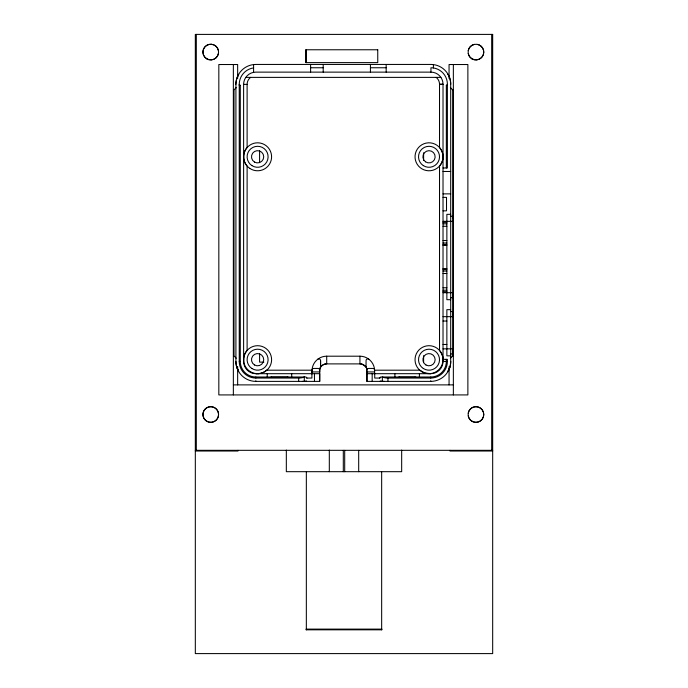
<?xml version="1.0" encoding="UTF-8"?>
<svg xmlns="http://www.w3.org/2000/svg" width="688" height="688" viewBox="0 0 688 688"><rect width="100%" height="100%" fill="white"/><g stroke="black" fill="none" stroke-linecap="round" stroke-linejoin="round"><path stroke-width="1.03" d="M366.928 370.884L366.928 381.384L430.757 381.384A19.943 19.943 0 0 0 450.692 361.441L450.692 84.185A19.746 19.746 0 0 0 430.946 64.44L255.859 64.44A19.943 19.943 0 0 0 235.915 84.375L235.915 361.441A19.943 19.943 0 0 0 255.859 381.384L319.705 381.384L319.705 373.687L255.859 373.687A12.246 12.246 0 0 1 243.612 361.441L243.612 359.678M367.082 368.863L366.824 368.777A5.452 5.452 0 0 0 366.05 366.971L362.163 364.201A8.101 8.101 0 0 0 359.936 363.892L326.697 363.892A8.101 8.101 0 0 0 324.469 364.201L321.399 365.964L319.834 368.691A5.203 5.203 0 0 0 319.705 369.86L319.705 371.933L312.025 371.933M317.761 359.222A1.746 1.746 0 0 1 320.574 360.615L320.574 366.971A5.452 5.452 0 0 0 319.834 368.691L319.628 368.622M430.774 72.128L430.946 72.137A12.066 12.066 0 0 1 443.02 84.203L443.02 361.441L443.012 359.325L447.389 359.342L447.389 361.441L443.02 361.441A12.246 12.246 0 0 1 430.774 373.687L424.711 373.008L419.766 370.187L374.607 370.187A14.689 14.689 0 0 0 359.936 356.195L326.697 356.195L326.697 363.892A7.878 7.878 0 0 0 322.844 364.864L320.574 366.971L320.574 360.615M366.928 381.384L366.928 369.86A5.177 5.177 0 0 0 366.799 368.699L365.595 366.351L363.797 364.881A7.878 7.878 0 0 0 359.936 363.9L359.936 356.195M372.174 381.384L372.174 373.687M382.339 381.384L382.339 377.007A7.491 2.864 0 0 0 387.946 378.073L430.774 378.056A16.615 16.615 0 0 0 447.389 361.441M387.946 381.384L387.946 378.056M443.02 156.864L443.02 156.795A13.992 13.992 0 0 0 422.036 144.669A13.992 13.992 0 0 0 422.019 168.904A13.992 13.992 0 0 0 443.02 156.795L442.952 158.154M443.02 167.984L447.389 167.984L447.389 84.203A16.443 16.443 0 0 0 430.946 67.759L430.946 72.137L255.867 72.128A12.246 12.246 0 0 0 243.612 84.375L243.612 361.441M452.833 293.303L452.833 292.701L443.02 292.701M452.824 349.796L452.833 348.85L443.02 348.85M452.824 294.206L452.824 294.645M452.824 350.252L452.824 350.82M243.612 359.626L243.681 358.328A10.759 7.611 90 0 1 244.687 354.354L245.685 352.359A15.575 11.017 -90 0 1 247.112 350.441L247.112 166.049A15.575 11.017 -90 0 1 245.685 164.122L244.67 162.136A10.759 7.611 90 0 1 243.672 158.154L243.681 155.436A10.759 7.611 90 0 1 244.679 151.455L245.685 149.459A15.575 11.017 -90 0 1 247.112 147.542L247.112 84.375A8.746 8.746 0 0 1 250.613 77.383M452.824 351L452.824 351.456M452.824 295.487L452.816 295.926M452.824 351.628L452.816 352.093M452.816 296.124L452.807 296.803M452.799 297.62L450.692 297.809M236.251 87.6L233.722 90.154L233.722 355.696L236.251 358.233M450.356 358.259L452.842 355.756M446.34 167.984L446.34 85.424L447.389 84.375M379.621 378.056L380.67 377.007L430.774 377.007A15.566 15.566 0 0 0 446.34 361.441L446.34 359.342M257.819 373.687L258.74 373.627A12.41 8.781 0 0 0 266.677 370.101M255.859 373.687L257.295 373.687M310.606 67.759L323.197 67.759M370.428 67.759L386.166 67.759M245.814 77.383L440.905 77.383M243.612 84.375L247.112 84.375M439.52 84.375L443.02 84.375M307.011 378.056L305.962 377.007L255.859 377.007A15.566 15.566 0 0 1 240.293 361.441L240.293 85.424L239.243 85.424L239.243 84.375A16.615 16.615 0 0 1 253.588 67.914M446.34 85.424L447.389 85.424M443.02 171.484L450.692 171.484M443.02 193.87L450.692 193.87M443.02 197.37L446.512 197.37L446.512 210.838L443.02 210.838M450.692 214.338L446.865 214.338L446.865 299.693L450.692 299.693M450.692 216.23L452.799 216.23M443.02 221.338L452.833 221.338L452.833 220.53M443.02 222.362L446.865 222.362M443.02 223.806L446.865 223.806M443.02 226.283L446.865 226.283M443.02 240.525L446.865 240.525M443.02 243.002L446.865 243.002M443.02 244.446L446.865 244.446M443.02 245.47L446.865 245.47M443.02 268.561L446.865 268.561M443.02 269.584L446.865 269.584M443.02 271.038L446.865 271.038M443.02 273.506L446.865 273.506M443.02 287.756L446.865 287.756M443.02 290.224L446.865 290.224M443.02 291.678L446.865 291.678M450.692 309.669L446.865 309.669L446.865 355.842L450.692 355.842M450.692 311.561L452.799 311.561M443.02 316.661L452.833 316.661M443.02 321.038L446.865 321.038M443.02 344.473L446.865 344.473M450.692 353.95L452.799 353.95M240.293 361.441L239.243 361.441L239.243 84.375L240.293 85.424M263.882 362.129L259.591 362.129L259.591 353.537M266.867 370.187L312.025 370.187A14.689 14.689 0 0 1 326.697 356.195M366.928 371.933L374.607 371.933M366.928 373.687L430.774 373.687M271.64 377.187L287.3 377.187M399.332 377.187L414.993 377.187M239.243 361.441A16.615 16.615 0 0 0 255.859 378.056L298.687 378.056A7.491 2.864 0 0 0 304.277 377.007M306.59 378.056L311.905 378.056L311.905 373.687M380.043 378.056L374.728 378.056L374.728 373.687M233.352 384.884L453.358 384.884M195.323 450.322L492.677 450.322M195.323 451.018L238.005 451.018L238.005 450.322M492.677 451.018L449.995 451.018L449.995 450.322M306.083 629.116L381.917 629.116M306.083 629.812L381.917 629.812M436.132 77.383A8.574 8.574 0 0 1 439.52 84.142L443.02 84.263M450.356 87.574L452.842 90.068M442.952 155.428L443.02 156.787M442.952 358.336L443.012 359.325M452.816 217.494L452.816 218.268M452.816 313.281L452.824 314.296M452.824 314.984L452.824 314.468M452.833 315.861L452.833 316.618M491.679 34.4L491.679 450.322M453.358 64.526L453.358 394.921M452.799 90.016L452.799 355.799M449.058 78.458L449.058 64.526L467.874 64.526L467.874 394.921L218.827 394.921L218.827 64.526L237.652 64.526L237.652 78.458M449.058 366.67L449.058 384.884M439.52 84.203L439.52 147.533A15.575 11.017 -90 0 1 440.948 149.459L441.954 151.446A10.759 7.611 -90 0 1 442.96 155.428M433.397 64.586L433.397 67.94M430.774 377.007L430.774 378.056M430.757 380.731L430.757 381.384M423.61 152.813L423.61 160.33M423.61 355.687L423.61 362.129M419.405 373.687L419.405 377.239M401.672 450.081L401.672 471.684L286.328 471.684L286.328 450.081M394.912 373.687L394.912 377.239M386.166 64.44L386.166 72.137M381.659 471.882L381.659 629.812M374.607 373.687L374.607 370.187A1.754 1.754 0 0 0 372.853 368.441L368.648 368.441A1.772 1.772 0 0 0 366.928 369.86A5.779 5.384 24.4 0 0 366.713 368.708M370.428 64.44L370.428 72.128M366.059 366.971L366.059 360.615A1.746 1.746 0 0 1 368.871 359.222M358.689 450.365L358.689 471.684M344.697 450.365L344.697 471.684M343.303 450.365L343.303 471.684M329.311 450.072L329.311 471.684M323.197 64.44L323.197 72.128M319.92 368.708A5.779 5.384 -24.4 0 0 319.748 369.86L319.705 381.384M314.459 373.687L314.459 381.384M312.025 370.884L312.025 373.679L312.025 370.187A1.754 1.754 0 0 1 313.78 368.441L317.985 368.441A1.772 1.772 0 0 1 319.705 369.86M310.606 64.44L310.606 72.128M306.341 471.882L306.341 629.812M304.294 377.007L304.294 381.384M298.687 378.056L298.687 381.384M291.712 373.687L291.712 377.239M267.228 373.687L267.228 377.239M259.591 150.663L259.591 162.471M255.859 377.007L255.859 378.056M255.859 380.731L255.859 381.384M253.588 64.569L253.588 72.343M237.652 366.67L237.652 384.884M233.765 90.102L233.765 355.739M233.352 64.526L233.352 394.921M196.312 34.4L196.312 450.322M450.803 361.449A15.661 10.501 90 0 1 447.948 371.374A16.598 11.361 -90 0 0 449.892 367.074M449.187 76.617A16.46 11.266 90 0 0 447.983 74.261A14.955 10.028 90 0 1 450.769 84.177M306.547 380.997A17.725 17.725 0 0 1 302.385 381.384M442.96 358.328A10.759 7.602 90 0 0 441.945 354.354L440.982 352.428A15.575 11.017 90 0 0 439.52 350.441L439.52 166.049A15.575 11.017 90 0 0 440.948 164.122L441.954 162.136A10.759 7.611 -90 0 0 442.96 158.154M384.248 381.384A17.716 17.716 0 0 1 380.215 381.023M270.384 377.359A3.724 2.632 0 0 1 271.597 377.153M287.343 377.153A3.724 2.632 0 0 1 288.564 377.359M415.036 377.153A3.724 2.632 0 0 1 416.249 377.359M398.068 377.359A3.724 2.632 0 0 1 399.289 377.153M236.655 366.85A16.581 11.352 90 0 0 238.633 371.417L236.337 365.526A13.683 9.168 90 0 1 235.915 361.441M235.838 84.375A15.084 10.114 90 0 1 238.676 74.476M237.429 76.781A16.598 11.361 90 0 1 238.633 74.407M477.36 44.367A7.835 7.835 0 0 1 483.75 52.546A7.835 7.835 0 0 1 476.414 59.89A7.835 7.835 0 0 1 468.227 53.492M468.227 50.645A7.835 7.835 0 0 1 474.505 44.367M218.466 53.501A7.835 7.835 0 0 1 206.434 58.609A7.835 7.835 0 0 1 206.434 45.537A7.835 7.835 0 0 1 218.466 50.645M468.227 413.084A7.835 7.835 0 0 1 480.258 407.975A7.835 7.835 0 0 1 480.258 421.039A7.835 7.835 0 0 1 468.227 415.939M492.677 34.4L195.323 34.4L195.323 653.6L492.677 653.6L492.677 34.4M377.746 49.768L306.065 49.768L306.065 62.617L377.764 62.617L377.746 49.768M306.065 62.617L306.057 49.768L306.065 62.617M471.959 421.237A7.817 7.817 0 0 0 483.759 414.589A7.817 7.817 0 0 0 472.106 407.692A7.817 7.817 0 0 0 471.959 421.237M206.778 421.237A7.817 7.817 0 0 0 218.569 414.597A7.817 7.817 0 0 0 206.916 407.7A7.817 7.817 0 0 0 206.778 421.237M206.761 58.79A7.817 7.817 0 0 0 218.56 52.142A7.817 7.817 0 0 0 206.907 45.253A7.817 7.817 0 0 0 206.761 58.79M471.951 58.798A7.817 7.817 0 0 0 483.75 52.15A7.817 7.817 0 0 0 472.097 45.262A7.817 7.817 0 0 0 471.951 58.798M421.753 371.649A14.001 14.001 0 0 0 443.012 360.005A14.001 14.001 0 0 0 422.294 347.414A14.001 14.001 0 0 0 421.753 371.649M249.761 168.379A13.992 13.992 0 0 0 271.562 157.793A13.992 13.992 0 0 0 251.498 144.205A13.992 13.992 0 0 0 249.761 168.379M250.234 371.589A13.992 13.992 0 0 0 271.597 360.134A13.992 13.992 0 0 0 250.991 347.363A13.992 13.992 0 0 0 250.234 371.589M423.318 368.501A10.492 10.492 0 0 0 439.503 360.237A10.492 10.492 0 0 0 424.255 350.347A10.492 10.492 0 0 0 423.318 368.501M251.903 368.501A10.492 10.492 0 0 0 268.088 360.237A10.492 10.492 0 0 0 252.831 350.347A10.492 10.492 0 0 0 251.903 368.501M251.903 165.602A10.492 10.492 0 0 0 268.088 157.328A10.492 10.492 0 0 0 252.831 147.447A10.492 10.492 0 0 0 251.903 165.602M423.318 165.602A10.492 10.492 0 0 0 439.503 157.328A10.492 10.492 0 0 0 424.255 147.447A10.492 10.492 0 0 0 423.318 165.602M425.502 161.8A6.123 6.123 0 0 0 435.126 157.346A6.123 6.123 0 0 0 426.448 151.24A6.123 6.123 0 0 0 425.502 161.8M254.543 162.093A6.123 6.123 0 0 0 263.728 156.795A6.123 6.123 0 0 0 254.543 151.489A6.123 6.123 0 0 0 254.543 162.093M254.543 364.993A6.123 6.123 0 0 0 263.728 359.695A6.123 6.123 0 0 0 254.543 354.389A6.123 6.123 0 0 0 254.543 364.993M425.967 364.993A6.123 6.123 0 0 0 435.143 359.695A6.123 6.123 0 0 0 425.967 354.389A6.123 6.123 0 0 0 425.967 364.993M205.669 420.471A7.835 7.835 0 0 0 218.457 415.939A7.835 7.835 0 0 0 208.137 407.124A7.835 7.835 0 0 0 205.669 420.471"/></g></svg>
